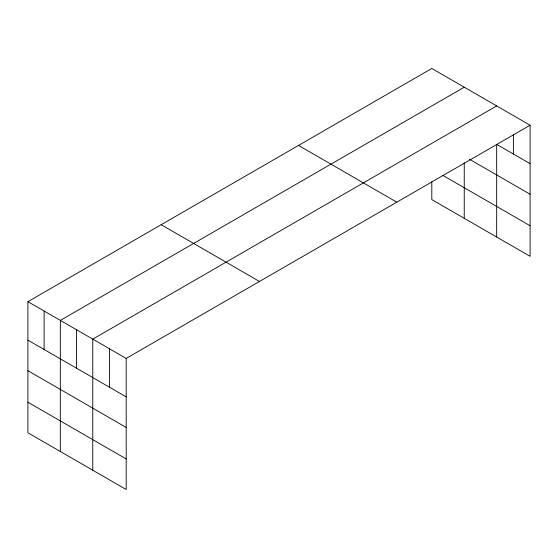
<?xml version="1.0" encoding="UTF-8"?>
<svg xmlns="http://www.w3.org/2000/svg" width="558" height="558" viewBox="0 0 558 558"><rect width="100%" height="100%" fill="white"/><g stroke="black" fill="none" stroke-linecap="round" stroke-linejoin="round"><path stroke-width="0.84" d="M27.9 301.669L126.192 358.417L126.192 489.526L27.9 432.778L27.9 301.669L431.808 68.474L530.1 125.222L530.1 256.331L431.808 199.583L431.808 181.748M464.249 87.201L60.334 320.397L60.334 451.506M496.683 105.929L92.767 339.125L92.767 470.227M126.192 358.417L530.1 125.222M530.1 163.668L496.683 144.376L496.683 237.031M469.404 159.204L530.1 194.247M442.871 175.386L530.1 225.753M298.523 145.429L396.808 202.177M161.192 224.721L259.477 281.462M27.9 340.122L126.192 396.864M27.9 370.693L126.192 427.442M27.9 402.199L126.192 458.948M513.388 134.373L513.388 154.022M464.249 162.859L464.249 218.311M109.48 348.771L109.48 387.217M76.551 329.764L76.551 368.21M44.117 311.036L44.117 349.482"/></g></svg>
